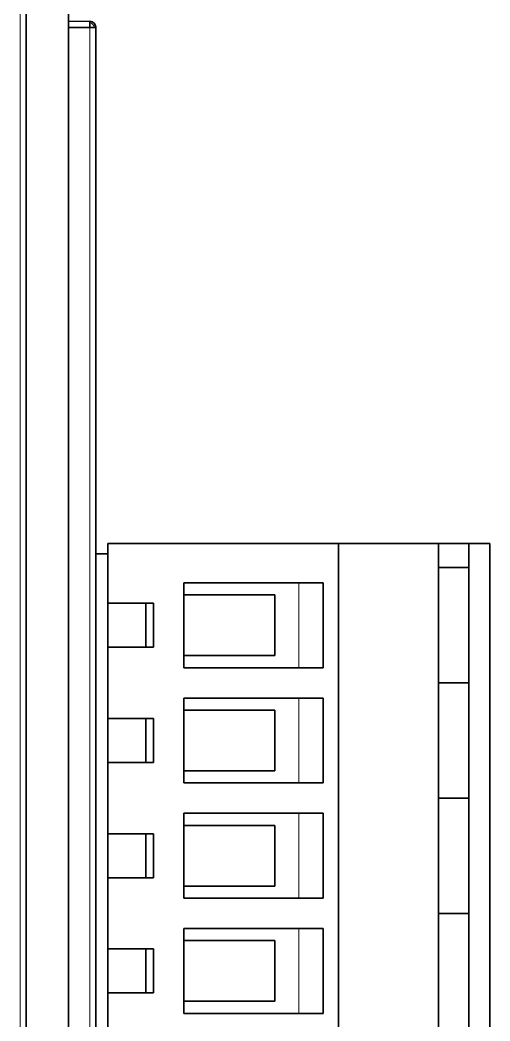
# Model space of a CAD drawing. Extents: x -45 to 645, y -160 to 467.
# Drawn here: x 450.63 to 466.13, y 173.31 to 206.32 of the extents above; entities that cross this region are included whole.
import ezdxf

# ---------------------------------------------------------------- set-up
doc = ezdxf.new("R2010")
doc.units = 0
doc.layers.add('layer 1', color=7, linetype='Continuous')

msp = doc.modelspace()

# ---------------------------------------------------------------- linework, layer by layer
at = {"color": 7, "lineweight": 13}
for p, q in [((450.632, 69.462), (450.632, 237.062)), ((450.632, 69.462), (450.632, 237.062)), ((450.632, 69.462), (450.632, 237.062)), ((450.632, 69.462), (450.632, 237.062)), ((452.932, 69.462), (452.932, 206.076)), ((452.932, 69.462), (452.932, 206.076)), ((452.932, 69.462), (452.932, 206.076)), ((452.932, 69.462), (452.932, 206.076))]:
    msp.add_line(p, q, dxfattribs=at)
at = {"color": 7, "lineweight": 35}
for p, q in [((450.832, 69.462), (450.832, 237.062)), ((450.832, 69.462), (450.832, 237.062)), ((450.832, 69.462), (450.832, 237.062)), ((450.832, 69.462), (450.832, 237.062)), ((452.232, 206.07), (452.232, 237.062)), ((452.232, 206.07), (452.232, 237.062)), ((452.232, 206.07), (452.232, 237.062)), ((452.232, 206.07), (452.232, 237.062)), ((452.232, 69.462), (452.232, 206.07)), ((452.232, 69.462), (452.232, 206.07)), ((452.232, 69.462), (452.232, 206.07)), ((452.232, 69.462), (452.232, 206.07)), ((453.132, 206.076), (453.132, 69.462)), ((453.132, 206.076), (453.132, 69.462)), ((453.132, 206.076), (453.132, 69.462)), ((453.132, 206.076), (453.132, 69.462)), ((461.132, 189.062), (461.132, 141.862)), ((461.132, 189.062), (461.132, 141.862)), ((461.132, 189.062), (461.132, 141.862)), ((461.132, 189.062), (461.132, 141.862)), ((464.432, 189.062), (464.432, 141.862)), ((464.432, 189.062), (464.432, 141.862)), ((464.432, 189.062), (464.432, 141.862)), ((464.432, 189.062), (464.432, 141.862)), ((465.432, 189.062), (465.432, 141.862)), ((465.432, 189.062), (465.432, 141.862)), ((465.432, 189.062), (465.432, 141.862)), ((465.432, 189.062), (465.432, 141.862)), ((466.132, 189.062), (466.132, 141.862)), ((466.132, 189.062), (466.132, 141.862)), ((466.132, 189.062), (466.132, 141.862)), ((466.132, 189.062), (466.132, 141.862))]:
    msp.add_line(p, q, dxfattribs=at)
at = {"color": 7, "lineweight": 35, "ltscale": 0.017457}
msp.add_line((452.232, 206.27), (452.93, 206.276), dxfattribs=at)
msp.add_line((452.232, 206.27), (452.93, 206.276), dxfattribs=at)
msp.add_line((452.232, 206.27), (452.93, 206.276), dxfattribs=at)
msp.add_line((452.232, 206.27), (452.93, 206.276), dxfattribs=at)
at = {"color": 7, "lineweight": 35, "ltscale": 0.0175}
for p, q in [((452.932, 206.076), (452.232, 206.07)), ((452.932, 206.076), (452.232, 206.07)), ((452.932, 206.076), (452.232, 206.07)), ((452.932, 206.076), (452.232, 206.07)), ((466.132, 189.062), (465.432, 189.062)), ((466.132, 189.062), (465.432, 189.062)), ((466.132, 189.062), (465.432, 189.062)), ((466.132, 189.062), (465.432, 189.062))]:
    msp.add_line(p, q, dxfattribs=at)
at = {"color": 7, "lineweight": 35, "ltscale": 0.000963}
msp.add_line((452.93, 206.238), (452.93, 206.276), dxfattribs=at)
msp.add_line((452.93, 206.238), (452.93, 206.276), dxfattribs=at)
at = {"color": 7, "lineweight": 35, "ltscale": 0.00096286}
msp.add_line((452.93, 206.238), (452.93, 206.276), dxfattribs=at)
msp.add_line((452.93, 206.238), (452.93, 206.276), dxfattribs=at)
at = {"color": 7, "lineweight": 35, "ltscale": 0.004038}
msp.add_line((452.932, 206.076), (452.93, 206.238), dxfattribs=at)
msp.add_line((452.932, 206.076), (452.93, 206.238), dxfattribs=at)
msp.add_line((452.932, 206.076), (452.93, 206.238), dxfattribs=at)
msp.add_line((452.932, 206.076), (452.93, 206.238), dxfattribs=at)
at = {"color": 7, "lineweight": 35, "ltscale": 0.004036}
msp.add_line((453.093, 206.076), (452.932, 206.076), dxfattribs=at)
msp.add_line((453.093, 206.076), (452.932, 206.076), dxfattribs=at)
msp.add_line((453.093, 206.076), (452.932, 206.076), dxfattribs=at)
msp.add_line((453.093, 206.076), (452.932, 206.076), dxfattribs=at)
at = {"color": 7, "lineweight": 35, "ltscale": 0.000964}
msp.add_line((453.132, 206.076), (453.093, 206.076), dxfattribs=at)
msp.add_line((453.132, 206.076), (453.093, 206.076), dxfattribs=at)
at = {"color": 7, "lineweight": 35, "ltscale": 0.000964356}
msp.add_line((453.132, 206.076), (453.093, 206.076), dxfattribs=at)
msp.add_line((453.132, 206.076), (453.093, 206.076), dxfattribs=at)
at = {"color": 7, "lineweight": 35, "ltscale": 0.049375}
msp.add_line((453.532, 189.062), (453.532, 187.087), dxfattribs=at)
msp.add_line((453.532, 189.062), (453.532, 187.087), dxfattribs=at)
msp.add_line((453.532, 189.062), (453.532, 187.087), dxfattribs=at)
msp.add_line((453.532, 189.062), (453.532, 187.087), dxfattribs=at)
at = {"color": 7, "lineweight": 35, "ltscale": 0.19}
msp.add_line((461.132, 189.062), (453.532, 189.062), dxfattribs=at)
msp.add_line((461.132, 189.062), (453.532, 189.062), dxfattribs=at)
msp.add_line((461.132, 189.062), (453.532, 189.062), dxfattribs=at)
msp.add_line((461.132, 189.062), (453.532, 189.062), dxfattribs=at)
at = {"color": 7, "lineweight": 35, "ltscale": 0.0825}
msp.add_line((464.432, 189.062), (461.132, 189.062), dxfattribs=at)
msp.add_line((464.432, 189.062), (461.132, 189.062), dxfattribs=at)
msp.add_line((464.432, 189.062), (461.132, 189.062), dxfattribs=at)
msp.add_line((464.432, 189.062), (461.132, 189.062), dxfattribs=at)
at = {"color": 7, "lineweight": 35, "ltscale": 0.025}
for p, q in [((464.432, 189.062), (465.432, 189.062)), ((464.432, 189.062), (465.432, 189.062)), ((464.432, 189.062), (465.432, 189.062)), ((464.432, 189.062), (465.432, 189.062)), ((465.432, 188.262), (464.432, 188.262)), ((465.432, 188.262), (464.432, 188.262)), ((465.432, 188.262), (464.432, 188.262)), ((465.432, 188.262), (464.432, 188.262)), ((464.432, 184.462), (465.432, 184.462)), ((464.432, 184.462), (465.432, 184.462)), ((464.432, 184.462), (465.432, 184.462)), ((464.432, 184.462), (465.432, 184.462)), ((464.432, 180.662), (465.432, 180.662)), ((464.432, 180.662), (465.432, 180.662)), ((464.432, 180.662), (465.432, 180.662)), ((464.432, 180.662), (465.432, 180.662)), ((464.432, 176.862), (465.432, 176.862)), ((464.432, 176.862), (465.432, 176.862)), ((464.432, 176.862), (465.432, 176.862)), ((464.432, 176.862), (465.432, 176.862))]:
    msp.add_line(p, q, dxfattribs=at)
at = {"color": 7, "lineweight": 35, "ltscale": 0.010001}
msp.add_line((453.132, 188.722), (453.532, 188.722), dxfattribs=at)
msp.add_line((453.132, 188.722), (453.532, 188.722), dxfattribs=at)
msp.add_line((453.132, 188.722), (453.532, 188.722), dxfattribs=at)
msp.add_line((453.132, 188.722), (453.532, 188.722), dxfattribs=at)
at = {"color": 7, "lineweight": 35, "ltscale": 0.115}
for p, q in [((460.632, 187.762), (456.032, 187.762)), ((460.632, 187.762), (456.032, 187.762)), ((460.632, 187.762), (456.032, 187.762)), ((460.632, 187.762), (456.032, 187.762)), ((456.032, 184.962), (460.632, 184.962)), ((456.032, 184.962), (460.632, 184.962)), ((456.032, 184.962), (460.632, 184.962)), ((456.032, 184.962), (460.632, 184.962)), ((460.632, 183.962), (456.032, 183.962)), ((460.632, 183.962), (456.032, 183.962)), ((460.632, 183.962), (456.032, 183.962)), ((460.632, 183.962), (456.032, 183.962)), ((456.032, 181.162), (460.632, 181.162)), ((456.032, 181.162), (460.632, 181.162)), ((456.032, 181.162), (460.632, 181.162)), ((456.032, 181.162), (460.632, 181.162)), ((460.632, 180.162), (456.032, 180.162)), ((460.632, 180.162), (456.032, 180.162)), ((460.632, 180.162), (456.032, 180.162)), ((460.632, 180.162), (456.032, 180.162)), ((456.032, 177.362), (460.632, 177.362)), ((456.032, 177.362), (460.632, 177.362)), ((456.032, 177.362), (460.632, 177.362)), ((456.032, 177.362), (460.632, 177.362)), ((460.632, 176.362), (456.032, 176.362)), ((460.632, 176.362), (456.032, 176.362)), ((460.632, 176.362), (456.032, 176.362)), ((460.632, 176.362), (456.032, 176.362)), ((456.032, 173.562), (460.632, 173.562)), ((456.032, 173.562), (460.632, 173.562)), ((456.032, 173.562), (460.632, 173.562)), ((456.032, 173.562), (460.632, 173.562))]:
    msp.add_line(p, q, dxfattribs=at)
at = {"color": 7, "lineweight": 35, "ltscale": 0.07}
for p, q in [((456.032, 187.762), (456.032, 184.962)), ((456.032, 187.762), (456.032, 184.962)), ((456.032, 187.762), (456.032, 184.962)), ((456.032, 187.762), (456.032, 184.962)), ((460.632, 184.962), (460.632, 187.762)), ((460.632, 184.962), (460.632, 187.762)), ((460.632, 184.962), (460.632, 187.762)), ((460.632, 184.962), (460.632, 187.762)), ((456.032, 183.962), (456.032, 181.162)), ((456.032, 183.962), (456.032, 181.162)), ((456.032, 183.962), (456.032, 181.162)), ((456.032, 183.962), (456.032, 181.162)), ((460.632, 181.162), (460.632, 183.962)), ((460.632, 181.162), (460.632, 183.962)), ((460.632, 181.162), (460.632, 183.962)), ((460.632, 181.162), (460.632, 183.962)), ((456.032, 180.162), (456.032, 177.362)), ((456.032, 180.162), (456.032, 177.362)), ((456.032, 180.162), (456.032, 177.362)), ((456.032, 180.162), (456.032, 177.362)), ((460.632, 177.362), (460.632, 180.162)), ((460.632, 177.362), (460.632, 180.162)), ((460.632, 177.362), (460.632, 180.162)), ((460.632, 177.362), (460.632, 180.162)), ((456.032, 176.362), (456.032, 173.562)), ((456.032, 176.362), (456.032, 173.562)), ((456.032, 176.362), (456.032, 173.562)), ((456.032, 176.362), (456.032, 173.562)), ((460.632, 173.562), (460.632, 176.362)), ((460.632, 173.562), (460.632, 176.362)), ((460.632, 173.562), (460.632, 176.362)), ((460.632, 173.562), (460.632, 176.362))]:
    msp.add_line(p, q, dxfattribs=at)
at = {"color": 7, "lineweight": 13, "ltscale": 0.07}
for p, q in [((459.832, 184.962), (459.832, 187.762)), ((459.832, 184.962), (459.832, 187.762)), ((459.832, 184.962), (459.832, 187.762)), ((459.832, 184.962), (459.832, 187.762)), ((459.832, 181.162), (459.832, 183.962)), ((459.832, 181.162), (459.832, 183.962)), ((459.832, 181.162), (459.832, 183.962)), ((459.832, 181.162), (459.832, 183.962)), ((459.832, 177.362), (459.832, 180.162)), ((459.832, 177.362), (459.832, 180.162)), ((459.832, 177.362), (459.832, 180.162)), ((459.832, 177.362), (459.832, 180.162)), ((459.832, 173.562), (459.832, 176.362)), ((459.832, 173.562), (459.832, 176.362)), ((459.832, 173.562), (459.832, 176.362)), ((459.832, 173.562), (459.832, 176.362))]:
    msp.add_line(p, q, dxfattribs=at)
at = {"color": 7, "lineweight": 35, "ltscale": 0.075}
for p, q in [((459.032, 187.362), (456.032, 187.362)), ((459.032, 187.362), (456.032, 187.362)), ((459.032, 187.362), (456.032, 187.362)), ((459.032, 187.362), (456.032, 187.362)), ((456.032, 185.362), (459.032, 185.362)), ((456.032, 185.362), (459.032, 185.362)), ((456.032, 185.362), (459.032, 185.362)), ((456.032, 185.362), (459.032, 185.362)), ((459.032, 183.562), (456.032, 183.562)), ((459.032, 183.562), (456.032, 183.562)), ((459.032, 183.562), (456.032, 183.562)), ((459.032, 183.562), (456.032, 183.562)), ((456.032, 181.562), (459.032, 181.562)), ((456.032, 181.562), (459.032, 181.562)), ((456.032, 181.562), (459.032, 181.562)), ((456.032, 181.562), (459.032, 181.562)), ((459.032, 179.762), (456.032, 179.762)), ((459.032, 179.762), (456.032, 179.762)), ((459.032, 179.762), (456.032, 179.762)), ((459.032, 179.762), (456.032, 179.762)), ((456.032, 177.762), (459.032, 177.762)), ((456.032, 177.762), (459.032, 177.762)), ((456.032, 177.762), (459.032, 177.762)), ((456.032, 177.762), (459.032, 177.762)), ((459.032, 175.962), (456.032, 175.962)), ((459.032, 175.962), (456.032, 175.962)), ((459.032, 175.962), (456.032, 175.962)), ((459.032, 175.962), (456.032, 175.962)), ((456.032, 173.962), (459.032, 173.962)), ((456.032, 173.962), (459.032, 173.962)), ((456.032, 173.962), (459.032, 173.962)), ((456.032, 173.962), (459.032, 173.962))]:
    msp.add_line(p, q, dxfattribs=at)
at = {"color": 7, "lineweight": 35, "ltscale": 0.05}
for p, q in [((459.032, 185.362), (459.032, 187.362)), ((459.032, 185.362), (459.032, 187.362)), ((459.032, 185.362), (459.032, 187.362)), ((459.032, 185.362), (459.032, 187.362)), ((459.032, 181.562), (459.032, 183.562)), ((459.032, 181.562), (459.032, 183.562)), ((459.032, 181.562), (459.032, 183.562)), ((459.032, 181.562), (459.032, 183.562)), ((459.032, 177.762), (459.032, 179.762)), ((459.032, 177.762), (459.032, 179.762)), ((459.032, 177.762), (459.032, 179.762)), ((459.032, 177.762), (459.032, 179.762)), ((459.032, 173.962), (459.032, 175.962)), ((459.032, 173.962), (459.032, 175.962)), ((459.032, 173.962), (459.032, 175.962)), ((459.032, 173.962), (459.032, 175.962))]:
    msp.add_line(p, q, dxfattribs=at)
at = {"color": 7, "lineweight": 35, "ltscale": 0.03625}
for p, q in [((453.532, 185.637), (453.532, 187.087)), ((453.532, 185.637), (453.532, 187.087)), ((453.532, 185.637), (453.532, 187.087)), ((453.532, 185.637), (453.532, 187.087)), ((454.782, 185.637), (454.782, 187.087)), ((454.782, 185.637), (454.782, 187.087)), ((454.782, 185.637), (454.782, 187.087)), ((454.782, 185.637), (454.782, 187.087)), ((455.032, 185.637), (455.032, 187.087)), ((455.032, 185.637), (455.032, 187.087)), ((455.032, 185.637), (455.032, 187.087)), ((455.032, 185.637), (455.032, 187.087)), ((453.532, 181.837), (453.532, 183.287)), ((453.532, 181.837), (453.532, 183.287)), ((453.532, 181.837), (453.532, 183.287)), ((453.532, 181.837), (453.532, 183.287)), ((454.782, 181.837), (454.782, 183.287)), ((454.782, 181.837), (454.782, 183.287)), ((454.782, 181.837), (454.782, 183.287)), ((454.782, 181.837), (454.782, 183.287)), ((455.032, 181.837), (455.032, 183.287)), ((455.032, 181.837), (455.032, 183.287)), ((455.032, 181.837), (455.032, 183.287)), ((455.032, 181.837), (455.032, 183.287)), ((453.532, 178.037), (453.532, 179.487)), ((453.532, 178.037), (453.532, 179.487)), ((453.532, 178.037), (453.532, 179.487)), ((453.532, 178.037), (453.532, 179.487)), ((454.782, 178.037), (454.782, 179.487)), ((454.782, 178.037), (454.782, 179.487)), ((454.782, 178.037), (454.782, 179.487)), ((454.782, 178.037), (454.782, 179.487)), ((455.032, 178.037), (455.032, 179.487)), ((455.032, 178.037), (455.032, 179.487)), ((455.032, 178.037), (455.032, 179.487)), ((455.032, 178.037), (455.032, 179.487)), ((453.532, 174.237), (453.532, 175.687)), ((453.532, 174.237), (453.532, 175.687)), ((453.532, 174.237), (453.532, 175.687)), ((453.532, 174.237), (453.532, 175.687)), ((454.782, 174.237), (454.782, 175.687)), ((454.782, 174.237), (454.782, 175.687)), ((454.782, 174.237), (454.782, 175.687)), ((454.782, 174.237), (454.782, 175.687)), ((455.032, 174.237), (455.032, 175.687)), ((455.032, 174.237), (455.032, 175.687)), ((455.032, 174.237), (455.032, 175.687)), ((455.032, 174.237), (455.032, 175.687))]:
    msp.add_line(p, q, dxfattribs=at)
at = {"color": 7, "lineweight": 35, "ltscale": 0.0375}
for p, q in [((455.032, 187.087), (453.532, 187.087)), ((455.032, 187.087), (453.532, 187.087)), ((455.032, 187.087), (453.532, 187.087)), ((455.032, 187.087), (453.532, 187.087)), ((453.532, 185.637), (455.032, 185.637)), ((453.532, 185.637), (455.032, 185.637)), ((453.532, 185.637), (455.032, 185.637)), ((453.532, 185.637), (455.032, 185.637)), ((455.032, 183.287), (453.532, 183.287)), ((455.032, 183.287), (453.532, 183.287)), ((455.032, 183.287), (453.532, 183.287)), ((455.032, 183.287), (453.532, 183.287)), ((453.532, 181.837), (455.032, 181.837)), ((453.532, 181.837), (455.032, 181.837)), ((453.532, 181.837), (455.032, 181.837)), ((453.532, 181.837), (455.032, 181.837)), ((455.032, 179.487), (453.532, 179.487)), ((455.032, 179.487), (453.532, 179.487)), ((455.032, 179.487), (453.532, 179.487)), ((455.032, 179.487), (453.532, 179.487)), ((453.532, 178.037), (455.032, 178.037)), ((453.532, 178.037), (455.032, 178.037)), ((453.532, 178.037), (455.032, 178.037)), ((453.532, 178.037), (455.032, 178.037)), ((455.032, 175.687), (453.532, 175.687)), ((455.032, 175.687), (453.532, 175.687)), ((455.032, 175.687), (453.532, 175.687)), ((455.032, 175.687), (453.532, 175.687)), ((453.532, 174.237), (455.032, 174.237)), ((453.532, 174.237), (455.032, 174.237)), ((453.532, 174.237), (455.032, 174.237)), ((453.532, 174.237), (455.032, 174.237))]:
    msp.add_line(p, q, dxfattribs=at)
at = {"color": 7, "lineweight": 35, "ltscale": 0.05875}
for p, q in [((453.532, 185.637), (453.532, 183.287)), ((453.532, 185.637), (453.532, 183.287)), ((453.532, 185.637), (453.532, 183.287)), ((453.532, 185.637), (453.532, 183.287)), ((453.532, 181.837), (453.532, 179.487)), ((453.532, 181.837), (453.532, 179.487)), ((453.532, 181.837), (453.532, 179.487)), ((453.532, 181.837), (453.532, 179.487)), ((453.532, 178.037), (453.532, 175.687)), ((453.532, 178.037), (453.532, 175.687)), ((453.532, 178.037), (453.532, 175.687)), ((453.532, 178.037), (453.532, 175.687)), ((453.532, 174.237), (453.532, 171.887)), ((453.532, 174.237), (453.532, 171.887)), ((453.532, 174.237), (453.532, 171.887)), ((453.532, 174.237), (453.532, 171.887))]:
    msp.add_line(p, q, dxfattribs=at)
at = {"color": 7, "lineweight": 35}
for centre, radius, start, end in [((452.926, 206.059), 0.217, 47.4614, 88.9827), ((452.926, 206.059), 0.217, 47.4614, 88.9827), ((452.926, 206.059), 0.217, 47.4614, 88.9827), ((452.926, 206.059), 0.217, 47.4614, 88.9827), ((452.914, 206.071), 0.217, 1.5173, 43.0386), ((452.914, 206.071), 0.217, 1.5173, 43.0386), ((452.914, 206.071), 0.217, 1.5173, 43.0386), ((452.914, 206.071), 0.217, 1.5173, 43.0386), ((452.93, 206.073), 0.201, 7.5852, 25.6353), ((452.93, 206.073), 0.201, 7.5852, 25.6353), ((452.93, 206.073), 0.201, 7.5852, 25.6353), ((452.93, 206.073), 0.201, 7.5852, 25.6353)]:
    msp.add_arc(centre, radius, start, end, dxfattribs=at)
at = {"color": 7, "lineweight": 13}
msp.add_arc((452.848, 205.992), 0.259, 19.0106, 71.502, dxfattribs=at)
msp.add_arc((452.848, 205.992), 0.259, 19.0106, 71.502, dxfattribs=at)
msp.add_arc((452.848, 205.992), 0.259, 19.0106, 71.502, dxfattribs=at)
msp.add_arc((452.848, 205.992), 0.259, 19.0106, 71.502, dxfattribs=at)
at = {"layer": 'layer 1', "color": 7, "lineweight": 9, "true_color": 0xffffff}
for points in [[(450.831, 69.462), (450.831, 125.329), (450.831, 209.129), (450.831, 237.062)], [(452.231, 206.562), (452.231, 206.398), (452.231, 206.152), (452.231, 206.07)], [(452.231, 206.27), (452.464, 206.272), (452.813, 206.275), (452.93, 206.276)], [(452.231, 206.07), (452.465, 206.072), (452.815, 206.075), (452.931, 206.076)], [(452.231, 69.462), (452.231, 114.998), (452.231, 183.302), (452.231, 206.07)], [(452.93, 206.276), (452.985, 206.275), (453.052, 206.237), (453.072, 206.218)], [(452.93, 206.241), (452.93, 206.261), (452.93, 206.273), (452.93, 206.276)], [(452.931, 206.076), (452.931, 206.141), (452.93, 206.199), (452.93, 206.238)], [(453.093, 206.076), (453.054, 206.076), (452.966, 206.076), (452.931, 206.076)], [(453.072, 206.218), (453.11, 206.178), (453.131, 206.104), (453.131, 206.076)], [(453.131, 206.076), (453.131, 206.076), (453.106, 206.076), (453.093, 206.076)], [(453.131, 69.462), (453.131, 115), (453.131, 183.307), (453.131, 206.076)], [(461.131, 189.062), (458.598, 189.062), (454.798, 189.062), (453.531, 189.062)], [(453.531, 187.087), (453.531, 187.746), (453.531, 188.733), (453.531, 189.062)], [(464.431, 189.062), (463.331, 189.062), (461.681, 189.062), (461.131, 189.062)], [(461.131, 141.862), (461.131, 157.596), (461.131, 181.196), (461.131, 189.062)], [(464.431, 141.862), (464.431, 157.596), (464.431, 181.196), (464.431, 189.062)], [(465.431, 189.062), (465.098, 189.062), (464.598, 189.062), (464.431, 189.062)], [(465.431, 189.062), (465.431, 173.329), (465.431, 149.729), (465.431, 141.862)], [(466.131, 189.062), (465.898, 189.062), (465.548, 189.062), (465.431, 189.062)], [(466.131, 141.862), (466.131, 157.596), (466.131, 181.196), (466.131, 189.062)], [(453.131, 188.722), (453.265, 188.722), (453.465, 188.722), (453.531, 188.722)], [(465.431, 188.262), (465.098, 188.262), (464.598, 188.262), (464.431, 188.262)], [(456.031, 187.762), (457.565, 187.762), (459.865, 187.762), (460.631, 187.762)], [(456.031, 184.962), (456.031, 185.896), (456.031, 187.296), (456.031, 187.762)], [(460.631, 187.762), (460.631, 186.829), (460.631, 185.429), (460.631, 184.962)], [(456.031, 187.362), (457.031, 187.362), (458.531, 187.362), (459.031, 187.362)], [(459.031, 187.362), (459.031, 186.696), (459.031, 185.696), (459.031, 185.362)], [(453.531, 187.087), (454.031, 187.087), (454.781, 187.087), (455.031, 187.087)], [(453.531, 185.637), (453.531, 186.121), (453.531, 186.846), (453.531, 187.087)], [(454.781, 185.637), (454.781, 186.121), (454.781, 186.846), (454.781, 187.087)], [(455.031, 187.087), (455.031, 186.604), (455.031, 185.879), (455.031, 185.637)], [(455.031, 185.637), (454.531, 185.637), (453.781, 185.637), (453.531, 185.637)], [(453.531, 183.287), (453.531, 184.071), (453.531, 185.246), (453.531, 185.637)], [(459.031, 185.362), (458.031, 185.362), (456.531, 185.362), (456.031, 185.362)], [(460.631, 184.962), (459.098, 184.962), (456.798, 184.962), (456.031, 184.962)], [(464.431, 184.462), (464.765, 184.462), (465.265, 184.462), (465.431, 184.462)], [(456.031, 183.962), (457.565, 183.962), (459.865, 183.962), (460.631, 183.962)], [(456.031, 181.162), (456.031, 182.096), (456.031, 183.496), (456.031, 183.962)], [(460.631, 183.962), (460.631, 183.029), (460.631, 181.629), (460.631, 181.162)], [(456.031, 183.562), (457.031, 183.562), (458.531, 183.562), (459.031, 183.562)], [(459.031, 183.562), (459.031, 182.896), (459.031, 181.896), (459.031, 181.562)], [(453.531, 183.287), (454.031, 183.287), (454.781, 183.287), (455.031, 183.287)], [(453.531, 181.837), (453.531, 182.321), (453.531, 183.046), (453.531, 183.287)], [(454.781, 181.837), (454.781, 182.321), (454.781, 183.046), (454.781, 183.287)], [(455.031, 183.287), (455.031, 182.804), (455.031, 182.079), (455.031, 181.837)], [(455.031, 181.837), (454.531, 181.837), (453.781, 181.837), (453.531, 181.837)], [(453.531, 179.487), (453.531, 180.271), (453.531, 181.446), (453.531, 181.837)], [(459.031, 181.562), (458.031, 181.562), (456.531, 181.562), (456.031, 181.562)], [(460.631, 181.162), (459.098, 181.162), (456.798, 181.162), (456.031, 181.162)], [(465.431, 180.662), (465.098, 180.662), (464.598, 180.662), (464.431, 180.662)], [(456.031, 180.162), (457.565, 180.162), (459.865, 180.162), (460.631, 180.162)], [(456.031, 177.362), (456.031, 178.296), (456.031, 179.696), (456.031, 180.162)], [(460.631, 180.162), (460.631, 179.229), (460.631, 177.829), (460.631, 177.362)], [(456.031, 179.762), (457.031, 179.762), (458.531, 179.762), (459.031, 179.762)], [(459.031, 179.762), (459.031, 179.096), (459.031, 178.096), (459.031, 177.762)], [(453.531, 179.487), (454.031, 179.487), (454.781, 179.487), (455.031, 179.487)], [(453.531, 178.037), (453.531, 178.521), (453.531, 179.246), (453.531, 179.487)], [(454.781, 178.037), (454.781, 178.521), (454.781, 179.246), (454.781, 179.487)], [(455.031, 179.487), (455.031, 179.004), (455.031, 178.279), (455.031, 178.037)], [(455.031, 178.037), (454.531, 178.037), (453.781, 178.037), (453.531, 178.037)], [(453.531, 175.687), (453.531, 176.471), (453.531, 177.646), (453.531, 178.037)], [(459.031, 177.762), (458.031, 177.762), (456.531, 177.762), (456.031, 177.762)], [(460.631, 177.362), (459.098, 177.362), (456.798, 177.362), (456.031, 177.362)], [(464.431, 176.862), (464.765, 176.862), (465.265, 176.862), (465.431, 176.862)], [(456.031, 176.362), (457.565, 176.362), (459.865, 176.362), (460.631, 176.362)], [(456.031, 173.562), (456.031, 174.496), (456.031, 175.896), (456.031, 176.362)], [(460.631, 176.362), (460.631, 175.429), (460.631, 174.029), (460.631, 173.562)], [(456.031, 175.962), (457.031, 175.962), (458.531, 175.962), (459.031, 175.962)], [(459.031, 175.962), (459.031, 175.296), (459.031, 174.296), (459.031, 173.962)], [(453.531, 175.687), (454.031, 175.687), (454.781, 175.687), (455.031, 175.687)], [(453.531, 174.237), (453.531, 174.721), (453.531, 175.446), (453.531, 175.687)], [(454.781, 174.237), (454.781, 174.721), (454.781, 175.446), (454.781, 175.687)], [(455.031, 175.687), (455.031, 175.204), (455.031, 174.479), (455.031, 174.237)], [(455.031, 174.237), (454.531, 174.237), (453.781, 174.237), (453.531, 174.237)], [(453.531, 171.887), (453.531, 172.671), (453.531, 173.846), (453.531, 174.237)], [(459.031, 173.962), (458.031, 173.962), (456.531, 173.962), (456.031, 173.962)], [(460.631, 173.562), (459.098, 173.562), (456.798, 173.562), (456.031, 173.562)]]:
    msp.add_open_spline(points, degree=3, dxfattribs=at)

doc.saveas('drawing.dxf')
